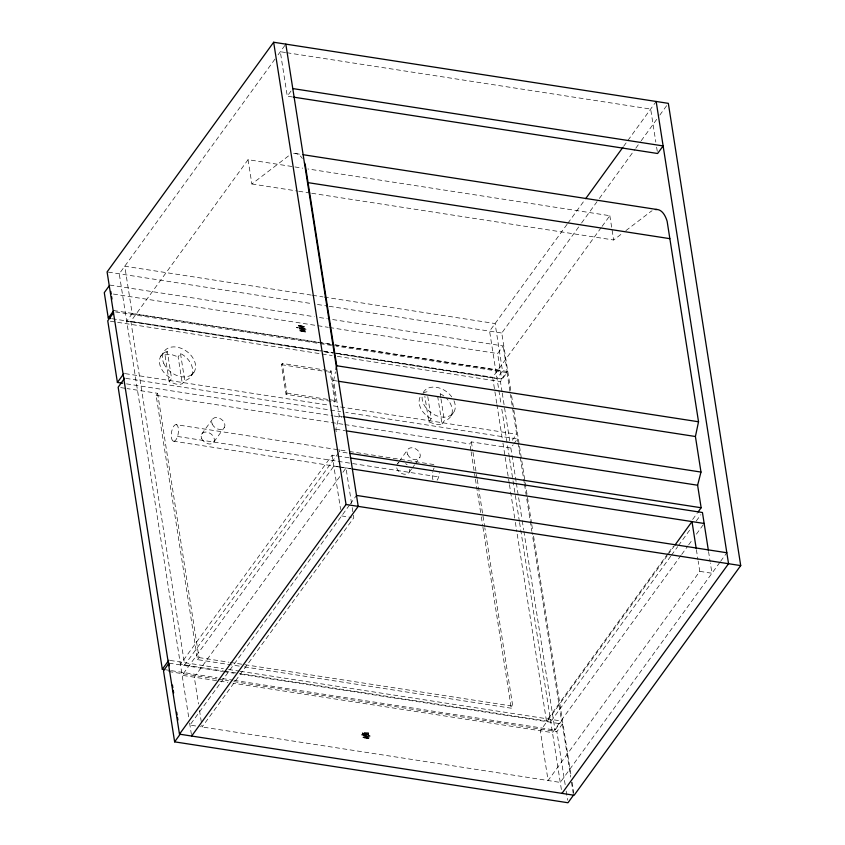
<?xml version="1.0" encoding="UTF-8"?>
<svg xmlns="http://www.w3.org/2000/svg" width="845" height="845" viewBox="0 0 845 845"><rect width="100%" height="100%" fill="white"/><g stroke="black" fill="none" stroke-linecap="round" stroke-linejoin="round"><path stroke-width="0.63" stroke-dasharray="4.22 3.17" d="M336.225 431.721L335.835 429.218L339.194 416.057L333.627 380.493L335.444 371.906M174.091 441.259A8.429 3.412 -81.2 0 0 177.535 436.506L178.073 434.425A8.429 3.412 -81.2 0 0 176.552 424.718L348.055 451.272M437.097 480.224A8.429 3.412 -81.2 0 0 438.671 476.929L439.22 474.858A8.429 3.412 -81.2 0 0 439.548 472.682M274.974 59.087L119.261 273.801L188.931 718.704M278.079 54.819L285.821 44.13M292.497 96.974L287.279 96.172L292.782 88.577M311.235 295.085L124.764 266.217L132.19 313.622L126.687 321.216L319.674 351.087M338.581 452.804L184.696 665.004L130.869 321.28L248.06 159.694L293.606 166.74M160.635 356.4L163.613 352.302M169.19 381.718L164.976 354.837L167.363 351.552L171.567 378.444L169.19 381.718L175.982 384.116L180.154 384.264L182.34 383.757L184.728 380.482L186.27 380.123A18.199 13.066 36 0 0 182.256 354.456L180.513 353.59L178.137 356.875L182.34 383.757M239.177 666.092L197.519 659.639L156.124 395.365L157.614 393.316L127.056 388.584M191.445 375.624L194.413 371.525M201.606 434.182L212.137 419.659M213.933 441.872L224.464 427.348M330.997 401.28L286.022 394.319L281.374 364.66L282.272 363.434L331.103 370.987L335.75 400.646L334.863 401.882L332.286 401.481M286.022 394.319L286.909 393.094L282.272 363.434M334.863 401.882L330.215 372.222L331.103 370.987M349.059 457.8L332.106 455.18L180.418 664.339L223.45 671.004M197.519 659.639L198.998 657.59L157.614 393.316M339.806 476.559L194.297 677.183L198.501 703.991M342.901 472.292L345.996 468.024L351.995 506.313M349.524 505.025L189.924 725.084L199.05 726.499M350.295 503.958L356.495 495.413M443.878 396.009A18.199 13.066 36 0 0 441.914 394.657L440.182 393.791L437.794 397.076L442.009 423.958L439.822 424.465L435.65 424.317L428.859 421.93L424.845 396.316M567.069 224.316L489.593 331.134L501.011 404.058M567.84 223.249L584.888 199.747M623.621 146.333L656.164 101.474M396.97 464.423L398.481 462.352M399.231 461.317L407.501 449.899M428.859 421.93L431.235 418.645L427.422 394.319M510.739 390.316L501.761 333.025L580.79 224.062M581.561 222.995L598.609 199.494M599.38 198.427L635.018 149.29M635.789 148.224L640.436 141.812M641.218 140.745L656.702 119.377M659.808 115.1L668.332 103.354M442.009 423.958L444.385 420.683L445.938 420.324A18.199 13.066 36 0 0 446.54 398.365M409.297 472.112L411.547 469.007M412.297 467.961L414.557 464.856M415.307 463.82L419.828 457.589M451.103 415.835L454.082 411.726M337.514 353.622L501.634 379.025L497.642 353.548L503.145 345.954L328.61 318.935M496.723 403.266L492.646 377.292L601.355 227.4M602.126 226.333L609.837 215.707L307.918 168.958M324.269 297.102L495.096 323.55L502.521 370.955L497.018 378.549L334.018 353.316M501.634 379.025L507.137 371.441L503.145 345.954M502.057 391.869L500.451 381.591L507 372.571L336.088 346.112M470.918 450.448L469.894 443.942L471.383 441.893L510.845 447.998L513.031 444.988M512.292 440.245L516.654 434.235L510.412 394.414M513.76 443.984L517.393 438.977L345.774 412.402M368.452 732.974L362.04 732.023M244.385 666.895L511.278 708.216L512.767 706.166L484.84 527.808M667.888 553.602L546.472 721.007L516.992 532.772M668.659 552.535L673.307 546.134M692.636 519.474L697.273 513.084M667.223 555.735L540.304 730.756L548.099 780.537L699.787 571.368L698.192 561.164M668.004 554.669L674.194 546.134M670.708 556.263L550.75 721.672L239.346 673.465M671.49 555.197L677.679 546.662M678.451 545.595L690.83 528.516M696.248 521.048L700.896 514.647M680.943 555.492L552.472 732.636L232.988 683.172M681.714 554.426L687.904 545.881M688.686 544.814L692.551 539.48M696.417 534.146L704.16 523.477M234.076 680.373L555.017 730.059L561.566 721.038L532.044 532.561M565.157 784.646L556.855 731.633L562.358 724.049L239.336 674.035M719.855 562.369L560.267 782.417L200.36 726.7M720.627 561.291L726.827 552.746M248.06 159.694L251.863 183.988L288.599 155.871M311.72 193.262L613.65 240.001L621.804 233.759M625.891 230.632L650.375 211.884A43.042 17.418 -81.2 0 1 652.065 210.764M167.363 351.552L165.81 351.911A18.199 13.066 36 0 0 169.824 377.578L171.567 378.444M164.976 354.837L171.345 354.478L178.137 356.875M427.021 391.753L425.479 392.112A18.199 13.066 36 0 0 423.356 393.231M299.869 325.483L298.898 325.79M301.285 330.11L299.563 329.962L301.464 330.268M302.933 330.152L304.686 330.31L302.711 329.994M368.779 735.551C348.341 733.08 376.838 737.463 368.79 735.636L368.673 734.896L362.336 733.914L362.42 734.453L362.843 734.073M176.552 424.718A8.429 3.412 -81.2 0 0 171.683 431.436A8.429 3.412 -81.2 0 0 173.204 441.143L174.07 441.248M300.165 325.42L304.77 326.772L298.391 325.526L304.263 326.614M285.536 52.527L280.318 51.725L287.279 96.172M286.846 52.728L650.661 109.058L655.826 142.076M295.243 153.494L300.45 154.297M294.905 166.951L302.711 168.155M251.863 183.988L297.408 191.044M298.707 191.245L310.421 193.061M312.534 295.285L322.97 296.901M108.308 272.111L312.249 303.682M317.466 304.485L327.902 306.101M329.201 306.302L501.761 333.025M109.787 285.061L314.287 316.717M319.495 317.519L327.311 318.734M113.399 294.06L316.6 325.515M317.9 325.716L328.314 327.332M329.624 327.533L497.642 353.548M113.779 310.537L329.994 344.01M335.212 344.823L507.137 371.441M132.19 313.622L318.66 342.489M319.959 342.7L502.521 370.955M115.596 311.974L334.778 345.911M130.869 321.28L322.167 350.897M323.466 351.097L335.18 352.914M336.49 353.115L492.646 377.292M112.184 318.734L332.307 352.809M324.892 351.9L332.719 353.104M110.357 321.206L332.148 355.544M337.366 356.347L500.451 381.591M281.374 364.66L326.36 371.62M327.638 371.821L330.215 372.222M333.627 380.493L337.535 381.106M286.909 393.094L328.04 399.453M329.328 399.653L335.75 400.646M125.24 373.638L328.113 405.04M333.31 405.853L516.654 434.235M125.979 378.38L340.567 411.599M339.194 416.057L341.803 416.458M126.539 383.873L332.676 415.782M333.976 415.993L341.803 417.198M120.698 387.591L125.789 388.383M156.124 395.365L343.609 424.391M344.908 424.591L469.894 443.942M335.835 429.218L344.94 430.633M349.355 451.473L435.101 464.739M347.168 452.941L339.363 451.737L338.961 449.234M177.545 436.464L336.764 461.116M338.074 461.317L438.682 476.897M173.204 441.143L338.201 466.693M339.067 466.799L351.193 468.7M340.345 467.148L333.828 466.144L182.129 675.303L218.644 680.954M341.644 467.348L350.781 468.764M341.623 515.915L351.351 517.425M699.787 571.368L711.955 573.259L710.36 563.045M198.998 657.59L228.942 662.226M230.252 662.427L512.767 706.166M170.151 660.431L223.365 668.67M228.562 669.483L238.977 671.088M240.276 671.289L561.566 721.038M224.749 671.205L238.047 673.264M169 663.145L222.404 671.416M223.703 671.617L234.118 673.233M166.233 669.863L170.141 670.476M171.45 670.677L217.112 677.743M222.33 678.546L232.766 680.162M168.704 671.543L216.901 679M218.2 679.2L228.615 680.816M233.833 681.63L556.855 731.633M219.943 681.154L227.77 682.369M368.494 733.724L362.156 732.742M368.758 735.446L368.188 734.896M364.607 733.46L362.706 733.164L368.631 734.622L362.294 733.64M366.001 734.147L367.976 734.453L362.199 733.016L368.536 733.999M364.797 738.139L369.233 738.424L362.854 737.199L364.269 738.023L368.716 738.181M305.182 329.402C282.378 324.881 311.615 329.846 305.161 329.318L305.277 330.057L298.855 328.536L299.426 329.075M364.459 737.981L363.35 737.358M431.235 418.645L429.492 417.779A18.199 13.066 36 0 1 422.437 393.939M656.618 147.157L657.421 152.237M708.554 551.553L710.159 561.767M696.386 549.672L697.991 559.886M609.837 215.707L613.65 240.001M511.552 395.523L519.295 444.998M519.506 446.308L525.009 481.46M525.21 482.759L531.537 523.129M531.737 524.428L532.762 530.935M533.575 536.153L571.294 777.03M572.107 782.248L573.744 792.663M562.358 724.049L570.66 777.062M571.463 782.238L573.29 793.867M507 372.571L510.211 393.126M517.393 438.977L517.795 441.576M518.006 442.875L520.034 455.877M520.245 457.177L523.499 477.974M523.699 479.273L524.312 483.171M524.513 484.47L531.843 531.262M566.171 791.11L567.587 800.162M502.257 393.157L509.704 440.689M510.845 447.998L516.137 481.798M516.348 483.097L522.041 519.485M522.252 520.784L523.668 529.889M523.879 531.188L555.017 730.059M501.824 409.265L509.377 457.441M509.577 458.74L512.841 479.58M513.042 480.879L519.369 521.238M519.569 522.548L561.978 793.381M496.923 404.565L502.754 441.787M502.955 443.086L504.993 456.078M505.194 457.377L509.26 483.372M509.461 484.671L515.165 521.069M515.365 522.368L516.791 531.473M471.383 441.893L472.809 450.998M473.01 452.307L476.274 473.137M476.474 474.436L477.087 478.344M477.298 479.643L484.629 526.509M471.119 451.748L475.196 477.784M475.397 479.094L481.111 515.545M481.312 516.844L482.738 525.96M482.939 527.259L511.278 708.216M440.182 393.791L440.784 397.636M440.984 398.914L444.385 420.683M352.185 507.591L353.189 513.971M353.39 515.249L353.791 517.805L202.092 726.964L201.701 724.408M332.106 455.18L340.62 509.535M305.415 330.881L298.993 329.423M368.367 732.932L368.452 733.46L367.881 732.932M302.14 329.497L301.644 329.413M365.558 734.495L365.061 734.411M180.513 353.59L184.728 380.482M199.494 710.37L201.501 723.14M189.607 723.024L191.646 736.048M432.967 479.728A8.429 3.412 -81.2 0 1 432.82 471.869M433.369 469.788A8.429 3.412 -81.2 0 1 434.087 467.961M453.966 400.741A18.199 13.066 36 0 1 441.005 416.934A18.199 13.066 36 0 1 422.194 395.819M423.282 392.502A18.199 13.066 36 0 1 451.758 396.918M409.709 469.292A7.278 5.228 36 0 1 404.058 474.193A7.278 5.228 36 0 1 396.558 467.253M397.826 463.356A7.278 5.228 36 0 1 399.041 462.627M405.621 463.651A7.278 5.228 36 0 1 407.132 464.803M293.616 153.558A43.042 17.418 -81.2 0 1 302.33 158.459M369.075 736.682L362.494 735.657L369.064 736.734M305.129 328.314L298.591 327.364L305.129 328.314M369.233 737.727L362.832 736.66L369.233 737.727M298.517 326.212L304.95 327.258L298.517 326.212M305.71 332.043L299.236 330.965L305.689 332.043M302.542 328.515L299.236 328.145L302.542 328.515M366.255 735.351L362.938 734.97L366.255 735.351M305.467 331.229L299.119 330.247L305.478 331.303M163.729 363.287A18.199 13.066 36 0 0 192.28 374.187A18.199 13.066 36 0 0 181.031 348.267A18.199 13.066 36 0 0 163.729 363.287M407.554 454.293A7.278 5.228 36 0 0 418.972 458.655A7.278 5.228 36 0 0 414.472 448.283A7.278 5.228 36 0 0 407.554 454.293M212.19 424.053A7.278 5.228 36 0 0 223.608 428.415A7.278 5.228 36 0 0 219.108 418.043A7.278 5.228 36 0 0 212.19 424.053M201.659 438.576A7.278 5.228 36 0 0 213.077 442.938A7.278 5.228 36 0 0 208.578 432.566A7.278 5.228 36 0 0 201.659 438.576"/><path stroke-width="1.27" d="M335.961 369.445L336.743 365.769L305.351 165.303A43.042 17.418 -81.2 0 0 304.475 162.736M698.044 512.017L701.139 507.75L697.611 485.231L700.98 472.07L695.414 436.506L698.53 421.771L667.138 221.316A43.042 17.418 -81.2 0 0 655.403 209.571M273.653 42.25L107.093 271.921L179.478 734.157L574.146 795.261L740.716 565.601L668.332 103.354L273.653 42.25L346.038 504.497L179.478 734.157M109.1 286.001L104.284 292.645L108.276 318.132L110.885 318.533M108.276 318.132L113.779 310.537M113.568 312.777L107.748 320.794L117.402 382.458L122.62 383.271M117.402 382.458L123.951 373.437M124.69 378.18L118.152 387.2L162.314 669.261L164.923 669.662M162.314 669.261L168.863 660.241M168.313 664.096L163.497 670.74L174.63 741.847L567.988 802.75L573.491 795.166M174.63 741.847L180.133 734.263M191.646 736.048L358.206 506.377L285.821 44.13M585.659 198.681L622.849 147.4M674.965 545.067L691.992 521.587L696.185 548.394M561.978 793.381L728.548 563.71L656.164 101.474M292.782 88.577L663.124 145.921L657.621 153.505L293.796 97.175M303.049 154.698L657.03 209.507M308.066 182.647L669.853 238.66M336.743 365.769L698.53 421.771M338.834 381.306L695.414 436.506M343.102 416.659L700.98 472.07M346.239 430.834L697.611 485.231M349.767 453.353L701.139 507.75M350.369 458.001L702.448 512.514L708.353 550.285M352.08 468.964L704.16 523.477M356.495 495.413L726.827 552.746M346.038 504.497L740.716 565.601M110.79 291.43L111.181 293.975M111.582 296.521L111.984 299.077M169 663.145L169.401 665.733M172.443 685.126L172.845 687.714M173.246 690.302L173.658 692.889M176.689 712.282L177.091 714.87M177.503 717.458L177.904 720.035"/></g></svg>
